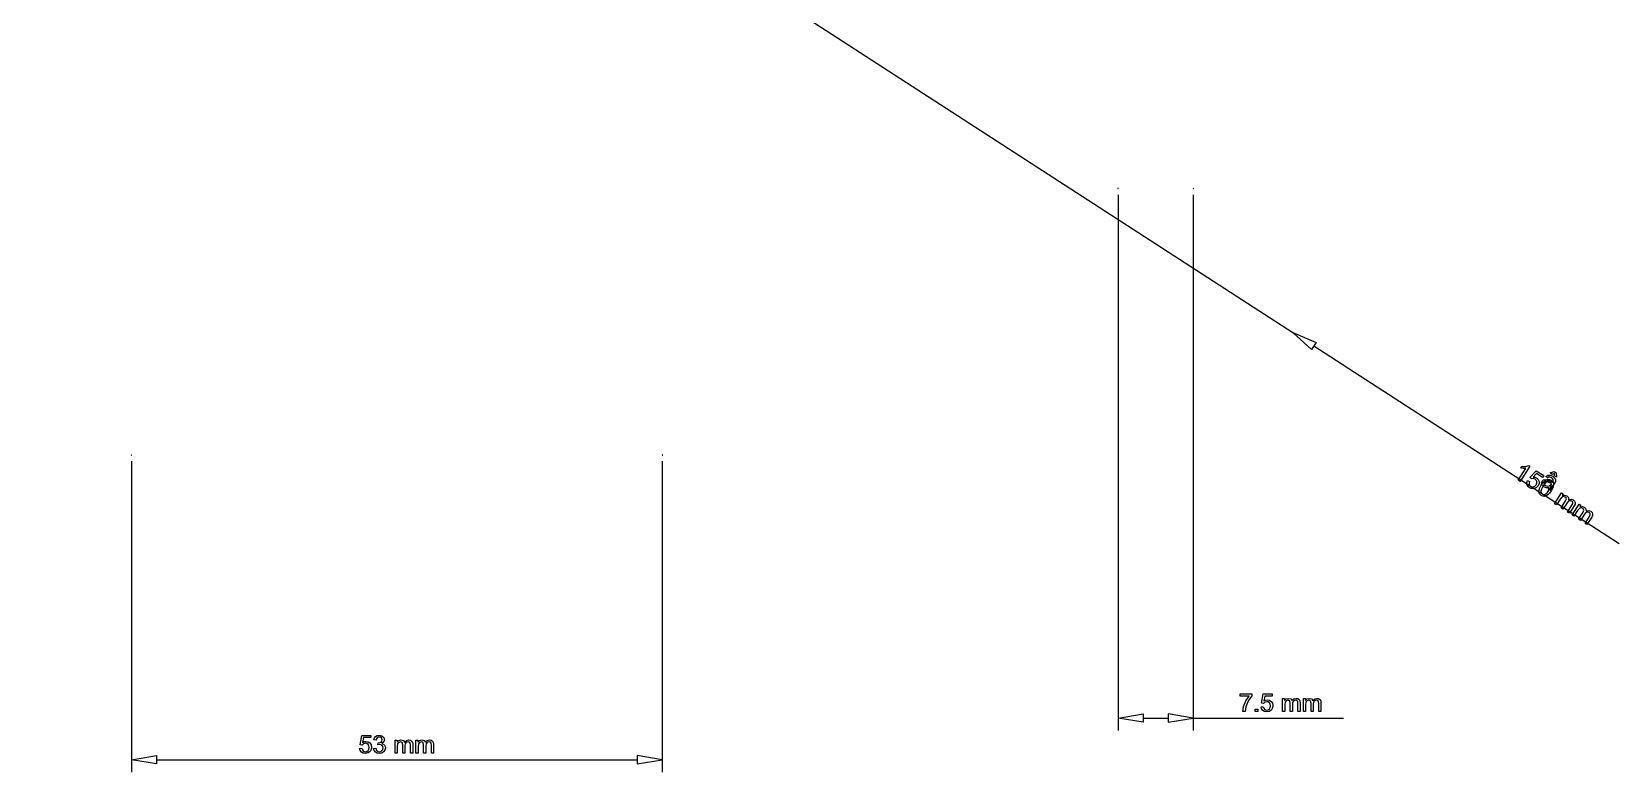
# Model space of a CAD drawing. Extents: x -264 to 377, y -298 to 357.
# Drawn here: x -247 to 377, y -298 to -6 of the extents above; entities that cross this region are included whole.
import ezdxf

# ---------------------------------------------------------------- set-up
doc = ezdxf.new("R2010")
doc.units = 0

msp = doc.modelspace()

# ---------------------------------------------------------------- linework, layer by layer
at = {"layer": 'Layer 1'}
for p, q in [((-247.397805, 196.548947), (248.899843, -124.814094)), ((180.067927, -68.029713), (180.034854, -68.086996)), ((180.034854, -68.086996), (180.067927, -68.14428)), ((180.134072, -68.029713), (180.067927, -68.029713)), ((180.067927, -68.14428), (180.134072, -68.14428)), ((180.167145, -68.086996), (180.134072, -68.029713)), ((180.134072, -68.14428), (180.167145, -68.086996)), ((180.167145, -68.086996), (180.167145, -68.086996)), ((209.629158, -68.029713), (209.596085, -68.086996)), ((209.596085, -68.086996), (209.629158, -68.14428)), ((209.695303, -68.029713), (209.629158, -68.029713)), ((209.629158, -68.14428), (209.695303, -68.14428)), ((209.728376, -68.086996), (209.695303, -68.029713)), ((209.695303, -68.14428), (209.728376, -68.086996)), ((209.728376, -68.086996), (209.728376, -68.086996)), ((180.101119, -70.550766), (180.101119, -281.558354)), ((209.662184, -70.550766), (209.662184, -281.558354)), ((248.866755, -124.757896), (248.833682, -124.815179)), ((248.833682, -124.815179), (248.866755, -124.872463)), ((248.932901, -124.757896), (248.866755, -124.757896)), ((248.866755, -124.872463), (248.932901, -124.872463)), ((256.278798, -131.550377), (248.899843, -124.814094)), ((248.899843, -124.814094), (258.064204, -128.793422)), ((248.965974, -124.815179), (248.932901, -124.757896)), ((248.932901, -124.872463), (248.965974, -124.815179)), ((248.965974, -124.815179), (248.965974, -124.815179)), ((258.064204, -128.793422), (256.278798, -131.550377)), ((377.335045, -207.980468), (257.171501, -130.171899)), ((-208.193328, -172.987067), (-208.226401, -173.044351)), ((-208.226401, -173.044351), (-208.193328, -173.101635)), ((-208.127182, -172.987067), (-208.193328, -172.987067)), ((-208.193328, -173.101635), (-208.127182, -173.101635)), ((-208.094109, -173.044351), (-208.127182, -172.987067)), ((-208.127182, -173.101635), (-208.094109, -173.044351)), ((-208.094109, -173.044351), (-208.094109, -173.044351)), ((0.717915, -172.987067), (0.684842, -173.044351)), ((0.684842, -173.044351), (0.717915, -173.101635)), ((0.784061, -172.987067), (0.717915, -172.987067)), ((0.717915, -173.101635), (0.784061, -173.101635)), ((0.817134, -173.044351), (0.784061, -172.987067)), ((0.784061, -173.101635), (0.817134, -173.044351)), ((0.817134, -173.044351), (0.817134, -173.044351)), ((-208.160146, -175.508196), (-208.160146, -297.951917)), ((0.750987, -175.508196), (0.750987, -297.951917)), ((337.597236, -182.963047), (340.59697, -178.330426)), ((342.173956, -177.488524), (338.324244, -183.433802)), ((338.575466, -178.265359), (339.030518, -177.562603)), ((339.582031, -178.384022), (338.575466, -178.265359)), ((339.030518, -177.562603), (340.546621, -177.558345)), ((340.59697, -178.330426), (339.582031, -178.384022)), ((340.546621, -177.558345), (341.705437, -177.185147)), ((341.705437, -177.185147), (342.173956, -177.488524)), ((342.127826, -181.924176), (344.670669, -179.254237)), ((344.802445, -180.325536), (343.452942, -181.710261)), ((344.670669, -179.254237), (347.615059, -181.1608)), ((347.165227, -181.855495), (344.802445, -180.325536)), ((347.615059, -181.1608), (347.165227, -181.855495)), ((348.388172, -181.499456), (349.183238, -180.970973)), ((349.183238, -180.970973), (350.105266, -180.954645)), ((350.099412, -180.113945), (351.704085, -179.547938)), ((350.931424, -180.652693), (350.099412, -180.113945)), ((350.105266, -180.954645), (351.178009, -181.431463)), ((351.832428, -180.261586), (350.931424, -180.652693)), ((351.704085, -179.547938), (352.479575, -180.050087)), ((351.832106, -181.235906), (351.832428, -180.261586)), ((352.479575, -180.050087), (352.656034, -181.76942)), ((338.324244, -183.433802), (337.597236, -182.963047)), ((340.936108, -183.879699), (341.190463, -183.088524)), ((340.995319, -184.664697), (340.936108, -183.879699)), ((341.362286, -185.383829), (340.995319, -184.664697)), ((341.190463, -183.088524), (341.995653, -183.518178)), ((341.190463, -183.088524), (341.190463, -183.088524)), ((342.02313, -185.972246), (341.362286, -185.383829)), ((341.995653, -183.518178), (341.819555, -184.097774)), ((341.819555, -184.097774), (341.843458, -184.611966)), ((341.843458, -184.611966), (342.050404, -185.042635)), ((343.021004, -186.363303), (342.02313, -185.972246)), ((342.050404, -185.042635), (342.410189, -185.374493)), ((342.752879, -182.455028), (342.127826, -181.924176)), ((342.410189, -185.374493), (342.958937, -185.589371)), ((343.463909, -182.330726), (342.752879, -182.455028)), ((342.958937, -185.589371), (343.555054, -185.554025)), ((344.043629, -186.260207), (343.021004, -186.363303)), ((343.452942, -181.710261), (344.179668, -181.785303)), ((344.202624, -182.579779), (343.463909, -182.330726)), ((343.555054, -185.554025), (344.12583, -185.270135)), ((344.809545, -185.847569), (344.043629, -186.260207)), ((344.12583, -185.270135), (344.598537, -184.739307)), ((344.179668, -181.785303), (344.812343, -182.063131)), ((344.655368, -183.000483), (344.202624, -182.579779)), ((344.598537, -184.739307), (344.870954, -184.126052)), ((344.882678, -183.530296), (344.655368, -183.000483)), ((345.411811, -185.174196), (344.809545, -185.847569)), ((344.812343, -182.063131), (345.440264, -182.660332)), ((344.870954, -184.126052), (344.882678, -183.530296)), ((345.775431, -184.320494), (345.411811, -185.174196)), ((345.440264, -182.660332), (345.773093, -183.447666)), ((345.704289, -187.484555), (345.894046, -186.228793)), ((345.773093, -183.447666), (345.775431, -184.320494)), ((345.894046, -186.228793), (346.677383, -184.698147)), ((346.722841, -186.451605), (346.505882, -187.344379)), ((346.505882, -187.344379), (346.655147, -187.952662)), ((346.677383, -184.698147), (347.344175, -183.785682)), ((346.677383, -184.698147), (346.677383, -184.698147)), ((347.424579, -185.181975), (346.722841, -186.451605)), ((346.788114, -183.904232), (347.010299, -183.35306)), ((346.817216, -184.483413), (346.788114, -183.904232)), ((347.111916, -185.039699), (346.817216, -184.483413)), ((347.010299, -183.35306), (347.523029, -182.871071)), ((347.681363, -185.53025), (347.111916, -185.039699)), ((347.344175, -183.785682), (347.984618, -183.148495)), ((348.314184, -184.013945), (347.424579, -185.181975)), ((347.424579, -185.181975), (347.424579, -185.181975)), ((347.523029, -182.871071), (348.170646, -182.694234)), ((348.572609, -185.906692), (347.681363, -185.53025)), ((347.79884, -183.835006), (347.703099, -184.460891)), ((347.703099, -184.460891), (348.223803, -185.073205)), ((348.1221, -183.557076), (347.79884, -183.835006)), ((347.984618, -183.148495), (348.622328, -182.75459)), ((348.563167, -183.50446), (348.1221, -183.557076)), ((348.170646, -182.694234), (348.850001, -182.795946)), ((348.223803, -185.073205), (349.088692, -185.375275)), ((349.094772, -183.42593), (348.314184, -184.013945)), ((349.036263, -182.056699), (348.388172, -181.499456)), ((349.291449, -183.769673), (348.563167, -183.50446)), ((349.665951, -185.926778), (348.572609, -185.906692)), ((348.622328, -182.75459), (349.267561, -182.574791)), ((348.850001, -182.795946), (349.566837, -183.105316)), ((348.920964, -187.870641), (349.791382, -186.714537)), ((349.806329, -181.655321), (349.036263, -182.056699)), ((349.088692, -185.375275), (349.896241, -185.181651)), ((349.650092, -183.334095), (349.094772, -183.42593)), ((349.267561, -182.574791), (349.918897, -182.626808)), ((350.656717, -184.263899), (349.291449, -183.769673)), ((349.468701, -186.550006), (349.665907, -185.92675)), ((350.228023, -187.041685), (349.468701, -186.550006)), ((349.566837, -183.105316), (351.02547, -183.694419)), ((350.169072, -183.519675), (349.650092, -183.334095)), ((349.665907, -185.92675), (349.665951, -185.926778)), ((349.791382, -186.714537), (350.493408, -185.442247)), ((350.683329, -181.965265), (349.806329, -181.655321)), ((350.538578, -187.198364), (349.875046, -188.105793)), ((349.896241, -185.181651), (350.484104, -184.530473)), ((349.918897, -182.626808), (350.566832, -182.923115)), ((350.557768, -183.941908), (350.169072, -183.519675)), ((350.374384, -186.408453), (350.228023, -187.041685)), ((351.161615, -185.095292), (350.374384, -186.408453)), ((350.484104, -184.530473), (350.656717, -184.263899)), ((350.493408, -185.442247), (350.706023, -184.549537)), ((351.310185, -185.714614), (350.538578, -187.198364)), ((350.706023, -184.549537), (350.557768, -183.941908)), ((350.566832, -182.923115), (351.277356, -183.658342)), ((351.125086, -182.338729), (350.683329, -181.965265)), ((351.02547, -183.694419), (351.15238, -183.507188)), ((351.351773, -182.747759), (351.125086, -182.338729)), ((351.15238, -183.507188), (351.346072, -183.095186)), ((351.789279, -184.125962), (351.161615, -185.095292)), ((351.178009, -181.431463), (351.986947, -182.13869)), ((351.277356, -183.658342), (351.512791, -184.596133)), ((351.512791, -184.596133), (351.310185, -185.714614)), ((351.346072, -183.095186), (351.351773, -182.747759)), ((352.187065, -183.431956), (351.789279, -184.125962)), ((352.656034, -181.76942), (351.832106, -181.235906)), ((351.986947, -182.13869), (352.279957, -182.792754)), ((352.279957, -182.792754), (352.187065, -183.431956)), ((345.98675, -188.320953), (345.704289, -187.484555)), ((346.651731, -188.969377), (345.98675, -188.320953)), ((347.301676, -189.266986), (346.651731, -188.969377)), ((346.655147, -187.952662), (347.038791, -188.371624)), ((347.038791, -188.371624), (347.577693, -188.548599)), ((347.951003, -189.317701), (347.301676, -189.266986)), ((347.577693, -188.548599), (348.192733, -188.43092)), ((348.599566, -189.137189), (347.951003, -189.317701)), ((348.192733, -188.43092), (348.920964, -187.870641)), ((349.233946, -188.743996), (348.599566, -189.137189)), ((349.875046, -188.105793), (349.233946, -188.743996)), ((351.886931, -192.21597), (354.664367, -187.926654)), ((352.613939, -192.686725), (351.886931, -192.21597)), ((354.054967, -190.461283), (352.613939, -192.686725)), ((354.752693, -189.640487), (354.054967, -190.461283)), ((354.435491, -193.866224), (356.240037, -191.079385)), ((354.664367, -187.926654), (355.314643, -188.347724)), ((355.434292, -189.411171), (354.752693, -189.640487)), ((355.314643, -188.347724), (354.924967, -188.949518)), ((354.924967, -188.949518), (355.789052, -188.792472)), ((356.776126, -191.844986), (355.162499, -194.33698)), ((356.108393, -189.618353), (355.434292, -189.411171)), ((355.789052, -188.792472), (356.677946, -189.092907)), ((356.41651, -189.903855), (356.108393, -189.618353)), ((356.240037, -191.079385), (356.533077, -190.237301)), ((356.533077, -190.237301), (356.41651, -189.903855)), ((356.677946, -189.092907), (357.329309, -189.795562)), ((357.22092, -191.321852), (356.776126, -191.844986)), ((356.975967, -195.511244), (358.725593, -192.80922)), ((357.697457, -191.077255), (357.22092, -191.321852)), ((357.329309, -189.795562), (357.403175, -190.628733)), ((357.403175, -190.628733), (358.353646, -190.444519)), ((358.181815, -191.06843), (357.697457, -191.077255)), ((359.605482, -193.035015), (357.698933, -195.979382)), ((358.64485, -191.26077), (358.181815, -191.06843)), ((358.353646, -190.444519), (359.214381, -190.73531)), ((359.00521, -191.660353), (358.64485, -191.26077)), ((358.725593, -192.80922), (359.058283, -192.136105)), ((358.777331, -196.677671), (361.554767, -192.388355)), ((359.058283, -192.136105), (359.00521, -191.660353)), ((359.214381, -190.73531), (359.721282, -191.189656)), ((359.933521, -192.34029), (359.605482, -193.035015)), ((359.721282, -191.189656), (359.965686, -191.726257)), ((359.965686, -191.726257), (359.933521, -192.34029)), ((361.554767, -192.388355), (362.205021, -192.80941)), ((362.205021, -192.80941), (361.815345, -193.411205)), ((361.815345, -193.411205), (362.679452, -193.254173)), ((362.679452, -193.254173), (363.568324, -193.554594)), ((363.568324, -193.554594), (364.219709, -194.257263)), ((355.162499, -194.33698), (354.435491, -193.866224)), ((357.698933, -195.979382), (356.975967, -195.511244)), ((359.504339, -197.148426), (358.777331, -196.677671)), ((360.945367, -194.922983), (359.504339, -197.148426)), ((361.643093, -194.102188), (360.945367, -194.922983)), ((361.325891, -198.327925), (363.130437, -195.541086)), ((362.052899, -198.79868), (361.325891, -198.327925)), ((362.324693, -193.872871), (361.643093, -194.102188)), ((363.666526, -196.306686), (362.052899, -198.79868)), ((362.998793, -194.080054), (362.324693, -193.872871)), ((363.30691, -194.365556), (362.998793, -194.080054)), ((363.130437, -195.541086), (363.423477, -194.699002)), ((363.423477, -194.699002), (363.30691, -194.365556)), ((364.111314, -195.783549), (363.666526, -196.306686)), ((363.866367, -199.972945), (365.615993, -197.270921)), ((364.587835, -195.538941), (364.111314, -195.783549)), ((364.219709, -194.257263), (364.293575, -195.090434)), ((364.293575, -195.090434), (365.244046, -194.90622)), ((365.072204, -195.530124), (364.587835, -195.538941)), ((366.495882, -197.496716), (364.589333, -200.441083)), ((365.535228, -195.722457), (365.072204, -195.530124)), ((365.244046, -194.90622), (366.104781, -195.19701)), ((365.895588, -196.12204), (365.535228, -195.722457)), ((365.615993, -197.270921), (365.948661, -196.597792)), ((365.948661, -196.597792), (365.895588, -196.12204)), ((366.104781, -195.19701), (366.611682, -195.651356)), ((366.823921, -196.801991), (366.495882, -197.496716)), ((366.611682, -195.651356), (366.856086, -196.187958)), ((366.856086, -196.187958), (366.823921, -196.801991)), ((364.589333, -200.441083), (363.866367, -199.972945)), ((228.198554, -267.953497), (228.198554, -267.121066)), ((228.198554, -267.121066), (232.76487, -267.121066)), ((231.653365, -267.953497), (228.198554, -267.953497)), ((230.407131, -269.801186), (231.653365, -267.953497)), ((232.76487, -267.794694), (231.427215, -269.700141)), ((232.76487, -267.121066), (232.76487, -267.794694)), ((236.513199, -270.749081), (237.196461, -267.125881)), ((237.196461, -267.125881), (240.704202, -267.125881)), ((237.889348, -267.953497), (237.509224, -269.849313)), ((240.704202, -267.953497), (237.889348, -267.953497)), ((240.704202, -267.125881), (240.704202, -267.953497)), ((229.184954, -274.08362), (229.512153, -272.072313)), ((230.075122, -274.08362), (229.184954, -274.08362)), ((229.512153, -272.072313), (230.407131, -269.801186)), ((230.407131, -272.144491), (230.075122, -274.08362)), ((230.842591, -270.905469), (230.407131, -272.144491)), ((231.427215, -269.700141), (230.842591, -270.905469)), ((234.107341, -274.08362), (234.107341, -273.097202)), ((234.107341, -273.097202), (235.093743, -273.097202)), ((235.093743, -274.08362), (234.107341, -274.08362)), ((235.093743, -273.097202), (235.093743, -274.08362)), ((236.359222, -272.235905), (237.268636, -272.158938)), ((236.57575, -273.038259), (236.359222, -272.235905)), ((236.359222, -272.235905), (236.359222, -272.235905)), ((237.326379, -270.85494), (236.513199, -270.749081)), ((237.05211, -273.664997), (236.57575, -273.038259)), ((237.751012, -274.069174), (237.05211, -273.664997)), ((237.268636, -272.158938), (237.435844, -272.741146)), ((237.855667, -270.364165), (237.326379, -270.85494)), ((237.435844, -272.741146), (237.735374, -273.159776)), ((237.509224, -269.849313), (238.160008, -269.517288)), ((237.735374, -273.159776), (238.143167, -273.408775)), ((238.625542, -274.2039), (237.751012, -274.069174)), ((238.611107, -270.171681), (237.855667, -270.364165)), ((238.143167, -273.408775), (238.625542, -273.491774)), ((238.160008, -269.517288), (238.842069, -269.406613)), ((239.219788, -270.278745), (238.611107, -270.171681)), ((238.625542, -273.491774), (239.202947, -273.373889)), ((239.675699, -273.989779), (238.625542, -274.2039)), ((238.842069, -269.406613), (239.693743, -269.566606)), ((239.202947, -273.373889), (239.684118, -273.020235)), ((239.698553, -270.599935), (239.219788, -270.278745)), ((240.478052, -273.347418), (239.675699, -273.989779)), ((239.684118, -273.020235), (240.00891, -272.471688)), ((239.693743, -269.566606), (240.401064, -270.046586)), ((240.012519, -271.10636), (239.698553, -270.599935)), ((240.00891, -272.471688), (240.117174, -271.76918)), ((240.117174, -271.76918), (240.012519, -271.10636)), ((240.401064, -270.046586), (240.877424, -270.77796)), ((240.896671, -272.584757), (240.478052, -273.347418)), ((240.877424, -270.77796), (241.036211, -271.692187)), ((241.036211, -271.692187), (240.896671, -272.584757)), ((244.818219, -274.08362), (244.818219, -268.97357)), ((244.818219, -268.97357), (245.592907, -268.97357)), ((245.684328, -274.08362), (244.818219, -274.08362)), ((245.592907, -268.97357), (245.592907, -269.69051)), ((245.592907, -269.69051), (246.232865, -269.08906)), ((245.82387, -270.364165), (245.684328, -271.432366)), ((245.684328, -271.432366), (245.684328, -274.08362)), ((246.271359, -269.801186), (245.82387, -270.364165)), ((246.232865, -269.08906), (247.142279, -268.858079)), ((246.94981, -269.608728), (246.271359, -269.801186)), ((247.363618, -269.680899), (246.94981, -269.608728)), ((247.142279, -268.858079), (248.070939, -269.093876)), ((247.642698, -269.897414), (247.363618, -269.680899)), ((247.854412, -270.763527), (247.642698, -269.897414)), ((247.854412, -274.08362), (247.854412, -270.763527)), ((248.720522, -274.08362), (247.854412, -274.08362)), ((248.070939, -269.093876), (248.585793, -269.753058)), ((248.585793, -269.753058), (249.283492, -269.081824)), ((248.809538, -270.433929), (248.720522, -271.114787)), ((248.720522, -271.114787), (248.720522, -274.08362)), ((249.076587, -269.969593), (248.809538, -270.433929)), ((249.478366, -269.698944), (249.076587, -269.969593)), ((249.283492, -269.081824), (250.164036, -268.858079)), ((249.971568, -269.608728), (249.478366, -269.698944)), ((250.491233, -269.748269), (249.971568, -269.608728)), ((250.164036, -268.858079), (250.836473, -268.963939)), ((250.794371, -270.118764), (250.491233, -269.748269)), ((250.880982, -270.864571), (250.794371, -270.118764)), ((250.836473, -268.963939), (251.333284, -269.281518)), ((250.880982, -274.08362), (250.880982, -270.864571)), ((251.742279, -274.08362), (250.880982, -274.08362)), ((251.333284, -269.281518), (251.64003, -269.814421)), ((251.64003, -269.814421), (251.742279, -270.575885)), ((251.742279, -270.575885), (251.742279, -274.08362)), ((253.027007, -274.08362), (253.027007, -268.97357)), ((253.027007, -268.97357), (253.801693, -268.97357)), ((253.893117, -274.08362), (253.027007, -274.08362)), ((253.801693, -268.97357), (253.801693, -269.69051)), ((253.801693, -269.69051), (254.44165, -269.08906)), ((254.032655, -270.364165), (253.893117, -271.432366)), ((253.893117, -271.432366), (253.893117, -274.08362)), ((254.480144, -269.801186), (254.032655, -270.364165)), ((254.44165, -269.08906), (255.351064, -268.858079)), ((255.158596, -269.608728), (254.480144, -269.801186)), ((255.572404, -269.680899), (255.158596, -269.608728)), ((255.351064, -268.858079), (256.279727, -269.093876)), ((255.851483, -269.897414), (255.572404, -269.680899)), ((256.0632, -270.763527), (255.851483, -269.897414)), ((256.0632, -274.08362), (256.0632, -270.763527)), ((256.929307, -274.08362), (256.0632, -274.08362)), ((256.279727, -269.093876), (256.794579, -269.753058)), ((256.794579, -269.753058), (257.492279, -269.081824)), ((257.018324, -270.433929), (256.929307, -271.114787)), ((256.929307, -271.114787), (256.929307, -274.08362)), ((257.285375, -269.969593), (257.018324, -270.433929)), ((257.687153, -269.698944), (257.285375, -269.969593)), ((257.492279, -269.081824), (258.372822, -268.858079)), ((258.180353, -269.608728), (257.687153, -269.698944)), ((258.700018, -269.748269), (258.180353, -269.608728)), ((258.372822, -268.858079), (259.04526, -268.963939)), ((259.003156, -270.118764), (258.700018, -269.748269)), ((259.089767, -270.864571), (259.003156, -270.118764)), ((259.04526, -268.963939), (259.542069, -269.281518)), ((259.089767, -274.08362), (259.089767, -270.864571)), ((259.951064, -274.08362), (259.089767, -274.08362)), ((259.542069, -269.281518), (259.848816, -269.814421)), ((259.848816, -269.814421), (259.951064, -270.575885)), ((259.951064, -270.575885), (259.951064, -274.08362)), ((180.101119, -276.631819), (189.955248, -274.988759)), ((189.955248, -278.274879), (180.101119, -276.631819)), ((189.955248, -274.988759), (189.955248, -278.274879)), ((189.955248, -276.631819), (199.808055, -276.631819)), ((199.808055, -274.988759), (199.808055, -278.274879)), ((209.662184, -276.631819), (199.808055, -274.988759)), ((199.808055, -278.274879), (209.662184, -276.631819)), ((209.629158, -276.57394), (209.596085, -276.631223)), ((209.596085, -276.631223), (209.629158, -276.688507)), ((209.695303, -276.57394), (209.629158, -276.57394)), ((209.629158, -276.688507), (209.695303, -276.688507)), ((209.662184, -276.631819), (268.800453, -276.631819)), ((209.728376, -276.631223), (209.695303, -276.57394)), ((209.695303, -276.688507), (209.728376, -276.631223)), ((209.728376, -276.631223), (209.728376, -276.631223)), ((-118.199928, -287.11854), (-117.516664, -283.49534)), ((-117.386749, -287.224399), (-118.199928, -287.11854)), ((-117.516664, -283.49534), (-114.008923, -283.49534)), ((-116.857458, -286.733624), (-117.386749, -287.224399)), ((-116.823777, -284.322956), (-117.203903, -286.218772)), ((-117.203903, -286.218772), (-116.553118, -285.886747)), ((-116.102021, -286.54114), (-116.857458, -286.733624)), ((-114.008923, -284.322956), (-116.823777, -284.322956)), ((-116.553118, -285.886747), (-115.871058, -285.776072)), ((-115.493338, -286.648204), (-116.102021, -286.54114)), ((-115.871058, -285.776072), (-115.019384, -285.936065)), ((-115.014571, -286.969394), (-115.493338, -286.648204)), ((-115.019384, -285.936065), (-114.312061, -286.416045)), ((-114.700608, -287.475819), (-115.014571, -286.969394)), ((-114.312061, -286.416045), (-113.835701, -287.147419)), ((-114.008923, -283.49534), (-114.008923, -284.322956)), ((-113.835701, -287.147419), (-113.676914, -288.061646)), ((-112.781935, -285.198461), (-112.522103, -284.426176)), ((-111.915826, -285.352448), (-112.781935, -285.198461)), ((-112.522103, -284.426176), (-112.060179, -283.851178)), ((-112.060179, -283.851178), (-111.428641, -283.4903)), ((-111.759445, -284.796685), (-111.915826, -285.352448)), ((-111.482772, -284.399711), (-111.759445, -284.796685)), ((-111.10385, -284.161547), (-111.482772, -284.399711)), ((-111.428641, -283.4903), (-110.659969, -283.370007)), ((-111.160388, -287.113618), (-111.064154, -286.353366)), ((-110.549299, -287.017363), (-111.160388, -287.113618)), ((-110.640723, -284.082159), (-111.10385, -284.161547)), ((-111.064154, -286.353366), (-110.924613, -286.362891)), ((-110.924613, -286.362891), (-110.398934, -286.290719)), ((-110.659969, -283.370007), (-109.596581, -283.620223)), ((-110.177595, -284.160343), (-110.640723, -284.082159)), ((-110.000765, -287.114802), (-110.549299, -287.017363)), ((-110.398934, -286.290719), (-109.928588, -286.074204)), ((-109.808295, -284.394896), (-110.177595, -284.160343)), ((-109.558087, -287.40712), (-110.000765, -287.114802)), ((-109.928588, -286.074204), (-109.59658, -285.707307)), ((-109.566507, -284.748564), (-109.808295, -284.394896)), ((-109.596581, -283.620223), (-108.855577, -284.293852)), ((-109.59658, -285.707307), (-109.485911, -285.184041)), ((-108.841141, -286.035707), (-109.56771, -286.632368)), ((-109.56771, -286.632368), (-109.011957, -286.854896)), ((-109.485911, -285.184041), (-109.566507, -284.748564)), ((-109.011957, -286.854896), (-108.595743, -287.233819)), ((-108.855577, -284.293852), (-108.595743, -285.203276)), ((-108.595743, -285.203276), (-108.841141, -286.035707)), ((-108.595743, -287.233819), (-108.335911, -287.743862)), ((-104.414363, -290.452947), (-104.414363, -285.342897)), ((-104.414363, -285.342897), (-103.639675, -285.342897)), ((-103.639675, -285.342897), (-103.639675, -286.059837)), ((-103.639675, -286.059837), (-102.999717, -285.458387)), ((-103.408712, -286.733492), (-103.548253, -287.801693)), ((-102.961223, -286.170512), (-103.408712, -286.733492)), ((-102.999717, -285.458387), (-102.090303, -285.227406)), ((-102.282771, -285.978055), (-102.961223, -286.170512)), ((-101.868964, -286.050226), (-102.282771, -285.978055)), ((-102.090303, -285.227406), (-101.161643, -285.463176)), ((-101.589884, -286.266741), (-101.868964, -286.050226)), ((-101.37817, -287.132854), (-101.589884, -286.266741)), ((-101.37817, -290.452947), (-101.37817, -287.132854)), ((-101.161643, -285.463176), (-100.646788, -286.122385)), ((-100.646788, -286.122385), (-99.94909, -285.451151)), ((-100.423043, -286.803256), (-100.51206, -287.484114)), ((-100.155992, -286.338919), (-100.423043, -286.803256)), ((-99.754215, -286.068271), (-100.155992, -286.338919)), ((-99.94909, -285.451151), (-99.068546, -285.227406)), ((-99.261014, -285.978055), (-99.754215, -286.068271)), ((-98.741349, -286.117569), (-99.261014, -285.978055)), ((-99.068546, -285.227406), (-98.396109, -285.333266)), ((-98.438211, -286.488091), (-98.741349, -286.117569)), ((-98.3516, -287.233898), (-98.438211, -286.488091)), ((-98.396109, -285.333266), (-97.899298, -285.650845)), ((-98.3516, -290.452947), (-98.3516, -287.233898)), ((-97.899298, -285.650845), (-97.592551, -286.183742)), ((-97.592551, -286.183742), (-97.490303, -286.945185)), ((-97.490303, -286.945185), (-97.490303, -290.452947)), ((-96.205575, -290.452947), (-96.205575, -285.342897)), ((-96.205575, -285.342897), (-95.430889, -285.342897)), ((-95.430889, -285.342897), (-95.430889, -286.059837)), ((-95.430889, -286.059837), (-94.790932, -285.458387)), ((-95.199927, -286.733492), (-95.339465, -287.801693)), ((-94.752438, -286.170512), (-95.199927, -286.733492)), ((-94.790932, -285.458387), (-93.881518, -285.227406)), ((-94.073986, -285.978055), (-94.752438, -286.170512)), ((-93.660177, -286.050226), (-94.073986, -285.978055)), ((-93.881518, -285.227406), (-92.952855, -285.463176)), ((-93.381099, -286.266741), (-93.660177, -286.050226)), ((-93.169382, -287.132854), (-93.381099, -286.266741)), ((-93.169382, -290.452947), (-93.169382, -287.132854)), ((-92.952855, -285.463176), (-92.438, -286.122385)), ((-92.438, -286.122385), (-91.740302, -285.451151)), ((-92.214258, -286.803256), (-92.303275, -287.484114)), ((-91.947207, -286.338919), (-92.214258, -286.803256)), ((-91.545428, -286.068271), (-91.947207, -286.338919)), ((-91.740302, -285.451151), (-90.85976, -285.227406)), ((-91.052228, -285.978055), (-91.545428, -286.068271)), ((-90.532564, -286.117569), (-91.052228, -285.978055)), ((-90.85976, -285.227406), (-90.187322, -285.333266)), ((-90.229426, -286.488091), (-90.532564, -286.117569)), ((-90.142814, -287.233898), (-90.229426, -286.488091)), ((-90.187322, -285.333266), (-89.690512, -285.650845)), ((-90.142814, -290.452947), (-90.142814, -287.233898)), ((-89.690512, -285.650845), (-89.383766, -286.183742)), ((-89.383766, -286.183742), (-89.281517, -286.945185)), ((-89.281517, -286.945185), (-89.281517, -290.452947)), ((-208.160146, -293.025382), (-198.306017, -291.382321)), ((-198.306017, -294.665796), (-208.160146, -293.025382)), ((-198.306017, -291.382321), (-198.306017, -294.665796)), ((-198.306017, -293.025382), (-9.103322, -293.025382)), ((-118.353903, -288.605364), (-117.444488, -288.528397)), ((-118.137375, -289.407718), (-118.353903, -288.605364)), ((-118.353903, -288.605364), (-118.353903, -288.605364)), ((-117.661015, -290.034456), (-118.137375, -289.407718)), ((-116.962113, -290.438633), (-117.661015, -290.034456)), ((-117.444488, -288.528397), (-117.277281, -289.110598)), ((-117.277281, -289.110598), (-116.977751, -289.529208)), ((-116.977751, -289.529208), (-116.569959, -289.778227)), ((-116.087585, -290.573359), (-116.962113, -290.438633)), ((-116.569959, -289.778227), (-116.087585, -289.861234)), ((-116.087585, -289.861234), (-115.510178, -289.743349)), ((-115.037427, -290.359238), (-116.087585, -290.573359)), ((-115.510178, -289.743349), (-115.029007, -289.389694)), ((-114.235073, -289.716877), (-115.037427, -290.359238)), ((-115.029007, -289.389694), (-114.704217, -288.841147)), ((-114.704217, -288.841147), (-114.595953, -288.138639)), ((-114.595953, -288.138639), (-114.700608, -287.475819)), ((-113.816454, -288.954217), (-114.235073, -289.716877)), ((-113.676914, -288.061646), (-113.816454, -288.954217)), ((-112.868547, -288.590812), (-112.002437, -288.475321)), ((-112.650816, -289.389469), (-112.868547, -288.590732)), ((-112.868547, -288.590732), (-112.868547, -288.590812)), ((-112.170847, -290.024614), (-112.650816, -289.389469)), ((-111.476757, -290.439625), (-112.170847, -290.024614)), ((-112.002437, -288.475321), (-111.801549, -289.109269)), ((-111.801549, -289.109269), (-111.497208, -289.538707)), ((-111.497208, -289.538707), (-111.097835, -289.780503)), ((-110.626288, -290.577962), (-111.476757, -290.439625)), ((-111.097835, -289.780503), (-110.621475, -289.861101)), ((-109.685597, -290.417976), (-110.626288, -290.577962)), ((-110.621475, -289.861101), (-110.058505, -289.755242)), ((-110.058505, -289.755242), (-109.591768, -289.437663)), ((-108.922939, -289.938016), (-109.685597, -290.417976)), ((-109.591768, -289.437663), (-109.274195, -288.963708)), ((-109.265775, -287.844992), (-109.558087, -287.40712)), ((-109.274195, -288.963708), (-109.168338, -288.388723)), ((-109.168338, -288.388723), (-109.265775, -287.844992)), ((-108.41771, -289.223463), (-108.922939, -289.938016)), ((-108.249301, -288.369382), (-108.41771, -289.223463)), ((-108.335911, -287.743862), (-108.249301, -288.369382)), ((-103.548253, -290.452947), (-104.414363, -290.452947)), ((-103.548253, -287.801693), (-103.548253, -290.452947)), ((-100.51206, -290.452947), (-101.37817, -290.452947)), ((-100.51206, -287.484114), (-100.51206, -290.452947)), ((-97.490303, -290.452947), (-98.3516, -290.452947)), ((-95.339465, -290.452947), (-96.205575, -290.452947)), ((-95.339465, -287.801693), (-95.339465, -290.452947)), ((-92.303275, -290.452947), (-93.169382, -290.452947)), ((-92.303275, -287.484114), (-92.303275, -290.452947)), ((-89.281517, -290.452947), (-90.142814, -290.452947)), ((-9.103322, -291.382321), (-9.103322, -294.665796)), ((0.750987, -293.025382), (-9.103322, -291.382321)), ((-9.103322, -294.665796), (0.750987, -293.025382)), ((0.717915, -292.966888), (0.684842, -293.024172)), ((0.684842, -293.024172), (0.717915, -293.081456)), ((0.784061, -292.966888), (0.717915, -292.966888)), ((0.717915, -293.081456), (0.784061, -293.081456)), ((0.817134, -293.024172), (0.784061, -292.966888)), ((0.784061, -293.081456), (0.817134, -293.024172)), ((0.817134, -293.024172), (0.817134, -293.024172))]:
    msp.add_line(p, q, dxfattribs=at)

doc.saveas('drawing.dxf')
